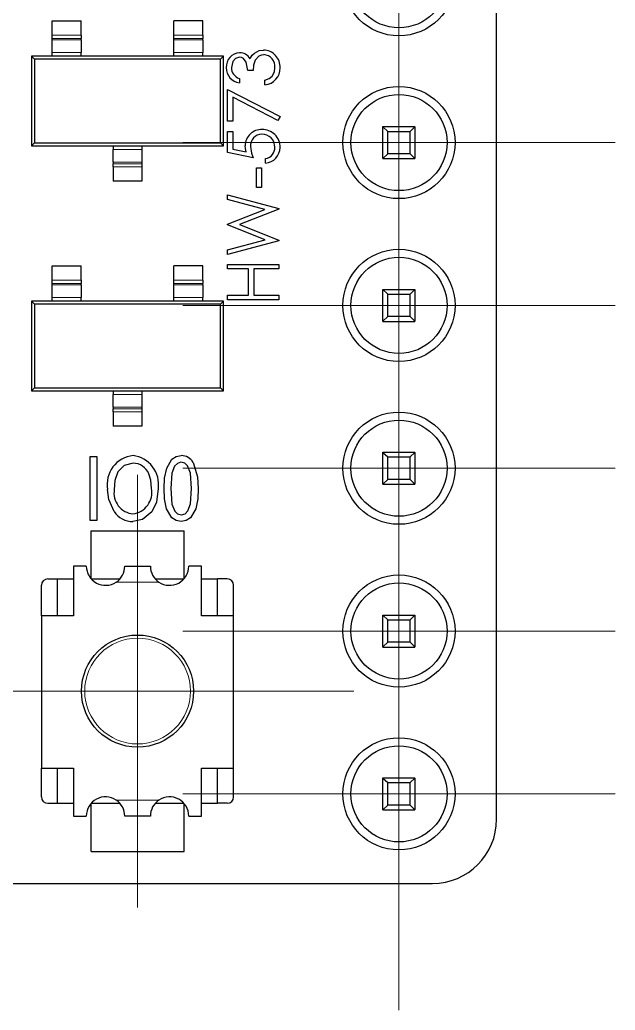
# Model space of a CAD drawing. Header units: millimetres. Extents: x 133.7 to 163.3, y 79.2 to 131.6.
# Drawn here: x 154.01 to 163.31, y 79.17 to 94.62 of the extents above; entities that cross this region are included whole.
import ezdxf

# ---------------------------------------------------------------- set-up
doc = ezdxf.new("R2010")
doc.units = ezdxf.units.MM
doc.linetypes.add('PHANTOM', pattern=[12.7, 6.35, -1.27, 1.27, -1.27, 1.27, -1.27])

# ---------------------------------------------------------------- blocks, each defined once
blk = doc.blocks.new('SW_CENTERMARKSYMBOL_0')
at = {"color": 0, "linetype": 'Continuous', "lineweight": 18}
for p, q in [((0, 2.5), (0, 3.375)), ((0, 0), (0, 2.5)), ((-2.5, 0), (-3.375, 0)), ((0, 0), (-2.5, 0)), ((0, 0), (0, -2.5)), ((0, 0), (2.5, 0)), ((2.5, 0), (3.375, 0)), ((0, -2.5), (0, -3.375))]:
    blk.add_line(p, q, dxfattribs=at)
blk = doc.blocks.new('SW_CENTERMARKSYMBOL_25')
at = {"color": 0, "linetype": 'Continuous', "lineweight": 18}
for p, q in [((0, 2.5), (0, 3.375)), ((0, 0), (0, 2.5)), ((-2.5, 0), (-3.375, 0)), ((0, 0), (-2.5, 0)), ((0, 0), (0, -2.5)), ((0, 0), (2.5, 0)), ((2.5, 0), (3.375, 0)), ((0, -2.5), (0, -3.375))]:
    blk.add_line(p, q, dxfattribs=at)
blk = doc.blocks.new('SW_CENTERMARKSYMBOL_27')
at = {"color": 0, "linetype": 'Continuous', "lineweight": 18}
for p, q in [((0, 2.5), (0, 3.375)), ((0, 0), (0, 2.5)), ((-2.5, 0), (-3.375, 0)), ((0, 0), (-2.5, 0)), ((0, 0), (0, -2.5)), ((0, 0), (2.5, 0)), ((2.5, 0), (3.375, 0)), ((0, -2.5), (0, -3.375))]:
    blk.add_line(p, q, dxfattribs=at)
blk = doc.blocks.new('SW_CENTERMARKSYMBOL_29')
at = {"color": 0, "linetype": 'Continuous', "lineweight": 18}
for p, q in [((0, 2.5), (0, 3.375)), ((0, 0), (0, 2.5)), ((-2.5, 0), (-3.375, 0)), ((0, 0), (-2.5, 0)), ((0, 0), (0, -2.5)), ((0, 0), (2.5, 0)), ((2.5, 0), (3.375, 0)), ((0, -2.5), (0, -3.375))]:
    blk.add_line(p, q, dxfattribs=at)
blk = doc.blocks.new('SW_CENTERMARKSYMBOL_31')
at = {"color": 0, "linetype": 'Continuous', "lineweight": 18}
for p, q in [((0, 2.5), (0, 3.375)), ((0, 0), (0, 2.5)), ((-2.5, 0), (-3.375, 0)), ((0, 0), (-2.5, 0)), ((0, 0), (0, -2.5)), ((0, 0), (2.5, 0)), ((2.5, 0), (3.375, 0)), ((0, -2.5), (0, -3.375))]:
    blk.add_line(p, q, dxfattribs=at)
blk = doc.blocks.new('SW_CENTERMARKSYMBOL_33')
at = {"color": 0, "linetype": 'Continuous', "lineweight": 18}
for p, q in [((0, 2.5), (0, 3.375)), ((0, 0), (0, 2.5)), ((-2.5, 0), (-3.375, 0)), ((0, 0), (-2.5, 0)), ((0, 0), (0, -2.5)), ((0, 0), (2.5, 0)), ((2.5, 0), (3.375, 0)), ((0, -2.5), (0, -3.375))]:
    blk.add_line(p, q, dxfattribs=at)
blk = doc.blocks.new('SW_CENTERMARKSYMBOL_35')
at = {"color": 0, "linetype": 'Continuous', "lineweight": 18}
for p, q in [((0, 2.5), (0, 3.375)), ((0, 0), (0, 2.5)), ((-2.5, 0), (-3.375, 0)), ((0, 0), (-2.5, 0)), ((0, 0), (0, -2.5)), ((0, 0), (2.5, 0)), ((2.5, 0), (3.375, 0)), ((0, -2.5), (0, -3.375))]:
    blk.add_line(p, q, dxfattribs=at)
blk = doc.blocks.new('SW_CENTERMARKSYMBOL_36')
at = {"color": 0, "linetype": 'Continuous', "lineweight": 18}
for p, q in [((0, 2.5), (0, 3.375)), ((0, 0), (0, 2.5)), ((-2.5, 0), (-3.375, 0)), ((0, 0), (-2.5, 0)), ((0, 0), (0, -2.5)), ((0, 0), (2.5, 0)), ((2.5, 0), (3.375, 0)), ((0, -2.5), (0, -3.375))]:
    blk.add_line(p, q, dxfattribs=at)

msp = doc.modelspace()

# ---------------------------------------------------------------- linework, layer by layer
at = {"color": 7, "linetype": 'Continuous', "lineweight": 25}
for p, q in [((161.454, 82.143), (161.454, 128.657)), ((154.518, 94.597), (154.968, 94.597)), ((154.518, 94.374), (154.518, 94.597)), ((154.968, 94.374), (154.968, 94.597)), ((156.868, 94.597), (156.418, 94.597)), ((156.418, 94.374), (156.418, 94.597)), ((156.868, 94.374), (156.868, 94.597)), ((154.518, 94.324), (154.518, 94.374)), ((154.518, 94.302), (154.518, 94.324)), ((154.518, 94.104), (154.518, 94.302)), ((154.968, 94.374), (154.968, 94.324)), ((154.968, 94.302), (154.968, 94.324)), ((154.968, 94.302), (154.968, 94.104)), ((156.418, 94.324), (156.418, 94.374)), ((156.418, 94.302), (156.418, 94.324)), ((156.418, 94.104), (156.418, 94.302)), ((156.868, 94.374), (156.868, 94.324)), ((156.868, 94.302), (156.868, 94.324)), ((156.868, 94.302), (156.868, 94.104)), ((154.518, 94.047), (154.518, 94.104)), ((154.968, 94.047), (154.968, 94.104)), ((156.418, 94.047), (156.418, 94.104)), ((156.868, 94.047), (156.868, 94.104)), ((154.241, 93.999), (154.193, 94.047)), ((154.518, 94.047), (154.193, 94.047)), ((154.193, 94.047), (154.193, 92.647)), ((157.145, 93.999), (154.241, 93.999)), ((154.241, 93.999), (154.241, 92.695)), ((154.968, 94.047), (154.518, 94.047)), ((156.418, 94.047), (154.968, 94.047)), ((156.868, 94.047), (156.418, 94.047)), ((157.193, 94.047), (156.868, 94.047)), ((157.145, 93.999), (157.193, 94.047)), ((157.145, 92.695), (157.145, 93.999)), ((157.193, 92.647), (157.193, 94.047)), ((157.654, 93.825), (157.572, 93.825)), ((157.439, 93.702), (157.439, 93.63)), ((157.839, 93.599), (157.839, 93.671)), ((157.254, 93.035), (157.254, 93.528)), ((157.254, 93.528), (158.075, 93.107)), ((157.336, 93.406), (157.336, 93.035)), ((158.04, 93.045), (157.336, 93.406)), ((157.336, 93.035), (157.254, 93.035)), ((158.075, 93.107), (158.04, 93.045)), ((157.254, 92.871), (157.336, 92.871)), ((157.254, 92.543), (157.254, 92.871)), ((157.336, 92.871), (157.336, 92.599)), ((159.68, 92.947), (159.68, 92.95)), ((159.68, 92.95), (160.18, 92.95)), ((159.68, 92.947), (159.755, 92.875)), ((159.68, 92.453), (159.68, 92.947)), ((159.755, 92.875), (160.105, 92.875)), ((159.755, 92.525), (159.755, 92.875)), ((160.105, 92.875), (160.18, 92.947)), ((160.105, 92.525), (160.105, 92.875)), ((160.18, 92.947), (160.18, 92.95)), ((160.18, 92.947), (160.18, 92.453)), ((154.241, 92.695), (154.193, 92.647)), ((154.193, 92.647), (155.468, 92.647)), ((154.241, 92.695), (157.145, 92.695)), ((155.468, 92.647), (155.918, 92.647)), ((155.468, 92.647), (155.468, 92.59)), ((155.468, 92.392), (155.468, 92.59)), ((155.918, 92.647), (157.193, 92.647)), ((155.918, 92.647), (155.918, 92.59)), ((155.918, 92.59), (155.918, 92.392)), ((157.145, 92.695), (157.193, 92.647)), ((157.336, 92.599), (157.546, 92.556)), ((155.468, 92.392), (155.468, 92.37)), ((155.918, 92.392), (155.918, 92.37)), ((157.654, 92.461), (157.254, 92.543)), ((157.849, 92.379), (157.849, 92.451)), ((159.68, 92.453), (159.755, 92.525)), ((159.68, 92.45), (159.68, 92.453)), ((159.68, 92.45), (160.18, 92.45)), ((160.105, 92.525), (159.755, 92.525)), ((160.18, 92.453), (160.105, 92.525)), ((160.18, 92.45), (160.18, 92.453)), ((155.468, 92.32), (155.468, 92.37)), ((155.468, 92.32), (155.468, 92.097)), ((155.918, 92.37), (155.918, 92.32)), ((155.918, 92.32), (155.918, 92.097)), ((157.705, 92.307), (157.787, 92.307)), ((157.705, 91.999), (157.705, 92.307)), ((157.787, 92.307), (157.787, 91.999)), ((155.918, 92.097), (155.468, 92.097)), ((157.787, 91.999), (157.705, 91.999)), ((157.254, 91.813), (157.254, 91.887)), ((157.254, 91.887), (158.054, 91.671)), ((157.837, 91.656), (157.254, 91.813)), ((157.254, 91.427), (157.837, 91.656)), ((158.054, 91.661), (157.442, 91.42)), ((158.054, 91.671), (158.054, 91.661)), ((157.254, 91.417), (157.254, 91.427)), ((157.841, 91.184), (157.254, 91.417)), ((157.442, 91.42), (158.054, 91.176)), ((157.254, 91.027), (157.841, 91.184)), ((158.054, 91.166), (157.254, 90.953)), ((158.054, 91.176), (158.054, 91.166)), ((157.254, 90.953), (157.254, 91.027)), ((154.518, 90.776), (154.968, 90.776)), ((154.518, 90.553), (154.518, 90.776)), ((154.968, 90.553), (154.968, 90.776)), ((156.868, 90.776), (156.418, 90.776)), ((156.418, 90.553), (156.418, 90.776)), ((156.868, 90.553), (156.868, 90.776)), ((157.254, 90.728), (157.254, 90.799)), ((157.254, 90.799), (158.054, 90.799)), ((157.582, 90.728), (157.254, 90.728)), ((157.582, 90.317), (157.582, 90.728)), ((157.664, 90.728), (157.664, 90.317)), ((158.054, 90.728), (157.664, 90.728)), ((158.054, 90.799), (158.054, 90.728)), ((154.518, 90.503), (154.518, 90.553)), ((154.968, 90.553), (154.968, 90.503)), ((156.418, 90.503), (156.418, 90.553)), ((156.868, 90.553), (156.868, 90.503)), ((154.518, 90.481), (154.518, 90.503)), ((154.518, 90.282), (154.518, 90.481)), ((154.968, 90.481), (154.968, 90.503)), ((154.968, 90.481), (154.968, 90.282)), ((156.418, 90.481), (156.418, 90.503)), ((156.418, 90.282), (156.418, 90.481)), ((156.868, 90.481), (156.868, 90.503)), ((156.868, 90.481), (156.868, 90.282)), ((159.68, 90.407), (159.68, 90.41)), ((159.68, 90.41), (160.18, 90.41)), ((159.68, 90.407), (159.755, 90.335)), ((159.68, 89.913), (159.68, 90.407)), ((160.105, 90.335), (160.18, 90.407)), ((160.18, 90.407), (160.18, 90.41)), ((160.18, 90.407), (160.18, 89.913)), ((154.518, 90.226), (154.518, 90.282)), ((154.968, 90.226), (154.968, 90.282)), ((156.418, 90.226), (156.418, 90.282)), ((156.868, 90.226), (156.868, 90.282)), ((157.254, 90.246), (157.254, 90.317)), ((157.254, 90.317), (157.582, 90.317)), ((158.054, 90.246), (157.254, 90.246)), ((157.664, 90.317), (158.054, 90.317)), ((158.054, 90.317), (158.054, 90.246)), ((159.755, 90.335), (160.105, 90.335)), ((159.755, 89.985), (159.755, 90.335)), ((160.105, 89.985), (160.105, 90.335)), ((154.241, 90.178), (154.193, 90.226)), ((154.518, 90.226), (154.193, 90.226)), ((154.193, 90.226), (154.193, 88.826)), ((157.145, 90.178), (154.241, 90.178)), ((154.241, 90.178), (154.241, 88.874)), ((154.968, 90.226), (154.518, 90.226)), ((156.418, 90.226), (154.968, 90.226)), ((156.868, 90.226), (156.418, 90.226)), ((157.193, 90.226), (156.868, 90.226)), ((157.145, 90.178), (157.193, 90.226)), ((157.145, 88.874), (157.145, 90.178)), ((157.193, 88.826), (157.193, 90.226)), ((159.68, 89.913), (159.755, 89.985)), ((160.105, 89.985), (159.755, 89.985)), ((160.18, 89.913), (160.105, 89.985)), ((159.68, 89.91), (159.68, 89.913)), ((159.68, 89.91), (160.18, 89.91)), ((160.18, 89.91), (160.18, 89.913)), ((154.241, 88.874), (154.193, 88.826)), ((154.241, 88.874), (157.145, 88.874)), ((157.145, 88.874), (157.193, 88.826)), ((154.193, 88.826), (155.468, 88.826)), ((155.468, 88.826), (155.918, 88.826)), ((155.468, 88.826), (155.468, 88.769)), ((155.468, 88.571), (155.468, 88.769)), ((155.918, 88.826), (157.193, 88.826)), ((155.918, 88.826), (155.918, 88.769)), ((155.918, 88.769), (155.918, 88.571)), ((155.468, 88.571), (155.468, 88.548)), ((155.468, 88.499), (155.468, 88.548)), ((155.918, 88.571), (155.918, 88.548)), ((155.918, 88.548), (155.918, 88.499)), ((155.468, 88.499), (155.468, 88.276)), ((155.918, 88.499), (155.918, 88.276)), ((155.918, 88.276), (155.468, 88.276)), ((155.109, 86.803), (155.109, 87.803)), ((155.109, 87.803), (155.213, 87.803)), ((155.213, 87.803), (155.213, 86.803)), ((159.68, 87.867), (159.68, 87.87)), ((159.68, 87.87), (160.18, 87.87)), ((159.68, 87.867), (159.755, 87.795)), ((159.68, 87.373), (159.68, 87.867)), ((159.755, 87.795), (160.105, 87.795)), ((159.755, 87.445), (159.755, 87.795)), ((160.105, 87.795), (160.18, 87.867)), ((160.105, 87.445), (160.105, 87.795)), ((160.18, 87.867), (160.18, 87.87)), ((160.18, 87.867), (160.18, 87.373)), ((159.68, 87.373), (159.755, 87.445)), ((159.68, 87.37), (159.68, 87.373)), ((159.68, 87.37), (160.18, 87.37)), ((160.105, 87.445), (159.755, 87.445)), ((160.18, 87.373), (160.105, 87.445)), ((160.18, 87.37), (160.18, 87.373)), ((155.213, 86.803), (155.109, 86.803)), ((155.125, 86.643), (156.575, 86.643)), ((155.125, 85.895), (155.125, 86.643)), ((156.575, 85.895), (156.575, 86.643)), ((154.85, 86.093), (154.85, 85.318)), ((155.05, 86.093), (154.85, 86.093)), ((155.65, 86.093), (156.05, 86.093)), ((156.85, 86.093), (156.65, 86.093)), ((156.85, 85.318), (156.85, 86.093)), ((154.35, 85.318), (154.35, 85.793)), ((154.45, 85.893), (154.6, 85.893)), ((154.6, 85.893), (154.85, 85.893)), ((154.6, 85.318), (154.6, 85.893)), ((155.126, 85.893), (155.574, 85.893)), ((156.126, 85.893), (156.574, 85.893)), ((156.85, 85.893), (157.1, 85.893)), ((157.25, 85.893), (157.1, 85.893)), ((157.1, 85.318), (157.1, 85.893)), ((157.35, 85.318), (157.35, 85.793)), ((154.35, 85.318), (154.35, 82.943)), ((154.85, 85.318), (154.35, 85.318)), ((157.35, 85.318), (156.85, 85.318)), ((157.35, 82.943), (157.35, 85.318)), ((159.68, 85.327), (159.68, 85.33)), ((159.68, 85.33), (160.18, 85.33)), ((159.68, 85.327), (159.755, 85.255)), ((159.68, 84.833), (159.68, 85.327)), ((160.105, 85.255), (160.18, 85.327)), ((160.18, 85.327), (160.18, 85.33)), ((160.18, 85.327), (160.18, 84.833)), ((159.755, 85.255), (160.105, 85.255)), ((159.755, 84.905), (159.755, 85.255)), ((160.105, 84.905), (160.105, 85.255)), ((159.68, 84.833), (159.755, 84.905)), ((159.68, 84.83), (159.68, 84.833)), ((159.68, 84.83), (160.18, 84.83)), ((160.105, 84.905), (159.755, 84.905)), ((160.18, 84.833), (160.105, 84.905)), ((160.18, 84.83), (160.18, 84.833)), ((154.35, 82.493), (154.35, 82.943)), ((154.35, 82.943), (154.85, 82.943)), ((154.6, 82.393), (154.6, 82.943)), ((154.85, 82.943), (154.85, 82.193)), ((156.85, 82.943), (157.35, 82.943)), ((156.85, 82.193), (156.85, 82.943)), ((157.1, 82.393), (157.1, 82.943)), ((157.35, 82.493), (157.35, 82.943)), ((159.68, 82.787), (159.68, 82.79)), ((159.68, 82.79), (160.18, 82.79)), ((159.68, 82.787), (159.755, 82.715)), ((159.68, 82.293), (159.68, 82.787)), ((159.755, 82.715), (160.105, 82.715)), ((159.755, 82.365), (159.755, 82.715)), ((160.105, 82.715), (160.18, 82.787)), ((160.105, 82.365), (160.105, 82.715)), ((160.18, 82.787), (160.18, 82.79)), ((160.18, 82.787), (160.18, 82.293)), ((154.45, 82.393), (154.6, 82.393)), ((154.6, 82.393), (154.85, 82.393)), ((155.125, 81.643), (155.125, 82.391)), ((155.126, 82.393), (155.574, 82.393)), ((156.126, 82.393), (156.574, 82.393)), ((156.575, 81.643), (156.575, 82.391)), ((156.85, 82.393), (157.1, 82.393)), ((157.25, 82.393), (157.1, 82.393)), ((159.68, 82.293), (159.755, 82.365)), ((160.105, 82.365), (159.755, 82.365)), ((160.18, 82.293), (160.105, 82.365)), ((159.68, 82.29), (159.68, 82.293)), ((159.68, 82.29), (160.18, 82.29)), ((160.18, 82.29), (160.18, 82.293)), ((154.85, 82.193), (155.05, 82.193)), ((156.05, 82.193), (155.65, 82.193)), ((156.65, 82.193), (156.85, 82.193)), ((155.125, 81.643), (156.575, 81.643)), ((152.25, 81.143), (160.454, 81.143))]:
    msp.add_line(p, q, dxfattribs=at)
at = {"color": 8, "linetype": 'PHANTOM', "lineweight": 18}
for p, q in [((154.518, 94.374), (154.968, 94.374)), ((154.968, 94.324), (154.518, 94.324)), ((154.518, 94.302), (154.968, 94.302)), ((156.418, 94.374), (156.868, 94.374)), ((156.868, 94.324), (156.418, 94.324)), ((156.418, 94.302), (156.868, 94.302)), ((154.968, 94.104), (154.518, 94.104)), ((156.868, 94.104), (156.418, 94.104)), ((155.468, 92.59), (155.918, 92.59)), ((155.918, 92.392), (155.468, 92.392)), ((155.468, 92.37), (155.918, 92.37)), ((155.918, 92.32), (155.468, 92.32)), ((154.518, 90.553), (154.968, 90.553)), ((156.418, 90.553), (156.868, 90.553)), ((154.968, 90.503), (154.518, 90.503)), ((154.518, 90.481), (154.968, 90.481)), ((156.868, 90.503), (156.418, 90.503)), ((156.418, 90.481), (156.868, 90.481)), ((154.968, 90.282), (154.518, 90.282)), ((156.868, 90.282), (156.418, 90.282)), ((155.468, 88.769), (155.918, 88.769)), ((155.918, 88.571), (155.468, 88.571)), ((155.468, 88.548), (155.918, 88.548)), ((155.918, 88.499), (155.468, 88.499)), ((156.184, 85.843), (155.516, 85.843)), ((155.516, 82.443), (156.184, 82.443))]:
    msp.add_line(p, q, dxfattribs=at)
at = {"color": 7, "linetype": 'Continuous', "lineweight": 25, "flags": 128}
for points in [[(157.606, 94.009), (157.639, 94.062), (157.674, 94.095)], [(157.674, 94.095), (157.75, 94.134), (157.816, 94.143)], [(157.441, 94.03), (157.381, 94.012), (157.339, 93.965), (157.316, 93.869)], [(157.572, 93.825), (157.544, 93.956), (157.504, 94.009), (157.474, 94.025), (157.441, 94.03)], [(157.823, 94.071), (157.782, 94.065), (157.744, 94.048), (157.688, 93.987), (157.662, 93.908), (157.654, 93.825)], [(157.949, 93.734), (157.985, 93.805), (157.992, 93.868)], [(157.839, 93.671), (157.905, 93.698), (157.949, 93.734)], [(157.546, 92.556), (157.534, 92.608), (157.531, 92.65)], [(157.613, 92.637), (157.628, 92.537), (157.654, 92.461)], [(156.265, 87.302), (156.273, 87.463), (156.306, 87.62), (156.386, 87.759), (156.453, 87.802), (156.532, 87.816)], [(155.779, 87.699), (155.643, 87.663), (155.544, 87.563), (155.497, 87.429), (155.486, 87.288)], [(156.528, 87.712), (156.471, 87.695), (156.429, 87.652), (156.387, 87.541), (156.369, 87.303)], [(156.694, 87.303), (156.676, 87.544), (156.63, 87.656), (156.586, 87.697), (156.528, 87.712)], [(156.716, 87.71), (156.786, 87.487), (156.798, 87.302)], [(156.07, 87.305), (156.058, 87.434), (156.027, 87.531)], [(156.174, 87.302), (156.146, 87.092), (156.072, 86.942)], [(156.531, 86.79), (156.452, 86.804), (156.385, 86.848), (156.303, 86.984), (156.272, 87.142), (156.265, 87.302)], [(156.369, 87.303), (156.387, 87.061), (156.432, 86.95), (156.476, 86.909), (156.534, 86.894)], [(156.798, 87.302), (156.789, 87.142), (156.757, 86.984), (156.677, 86.846), (156.61, 86.803), (156.531, 86.79)], [(156.534, 86.894), (156.591, 86.91), (156.633, 86.953), (156.676, 87.064), (156.694, 87.303)], [(155.483, 86.946), (155.4, 87.131), (155.382, 87.289)], [(156.072, 86.942), (155.926, 86.82), (155.778, 86.79)]]:
    msp.add_lwpolyline(points, dxfattribs=at)
at = {"color": 7, "linetype": 'Continuous', "lineweight": 25}
for centre, radius in [((159.93, 95.24), 0.875), ((159.93, 95.24), 0.75), ((159.93, 92.7), 0.875), ((159.93, 92.7), 0.75), ((159.93, 90.16), 0.875), ((159.93, 90.16), 0.75), ((159.93, 87.62), 0.875), ((159.93, 87.62), 0.75), ((159.93, 85.08), 0.875), ((159.93, 85.08), 0.75), ((155.85, 84.143), 0.875), ((159.93, 82.54), 0.875), ((159.93, 82.54), 0.75)]:
    msp.add_circle(centre, radius, dxfattribs=at)
at = {"color": 8, "linetype": 'PHANTOM', "lineweight": 18}
msp.add_circle((155.85, 84.143), 0.825, dxfattribs=at)
at = {"color": 7, "linetype": 'Continuous', "lineweight": 25}
for centre, radius, start, end in [((157.455, 93.881), 0.221, 93.4177, 183.2713), ((157.444, 93.914), 0.188, 30.1095, 90.7257), ((157.81, 93.878), 0.265, 357.4613, 88.5581), ((157.809, 93.888), 0.184, 353.7268, 85.7156), ((157.475, 93.869), 0.241, 180.0685, 261.4129), ((157.486, 93.866), 0.171, 178.8961, 253.7827), ((157.812, 93.861), 0.263, 275.8096, 1.2317), ((157.779, 92.654), 0.248, 86.9417, 180.8411), ((157.803, 92.631), 0.271, 358.361, 92.2283), ((157.789, 92.653), 0.177, 89.9195, 185.1459), ((157.793, 92.63), 0.2, 359.0936, 90.8612), ((157.819, 92.622), 0.174, 280.0063, 1.716), ((157.829, 92.623), 0.245, 274.6015, 359.8923), ((155.824, 87.369), 0.449, 95.7358, 190.235), ((155.726, 87.366), 0.453, 351.8798, 83.2727), ((156.535, 87.608), 0.208, 29.4976, 90.8495), ((155.774, 87.425), 0.274, 22.6792, 88.9485), ((155.733, 87.246), 0.342, 277.4324, 9.8627), ((155.811, 87.234), 0.329, 170.5833, 264.1935), ((155.773, 87.135), 0.346, 213.1225, 270.8513), ((155.35, 86.093), 0.3, 180, 303.5573), ((155.35, 86.093), 0.3, 303.5573, 0), ((156.35, 86.093), 0.3, 180, 236.4427), ((156.35, 86.093), 0.3, 236.4427, 0), ((154.45, 85.793), 0.1, 90, 180), ((157.25, 85.793), 0.1, 0, 90), ((154.45, 82.493), 0.1, 180, 270), ((155.35, 82.193), 0.3, 56.4427, 180), ((155.35, 82.193), 0.3, 360, 56.4427), ((156.35, 82.193), 0.3, 123.5573, 180), ((156.35, 82.193), 0.3, 0, 123.5573), ((157.25, 82.493), 0.1, 270, 0), ((160.454, 82.143), 1, 270, 0)]:
    msp.add_arc(centre, radius, start, end, dxfattribs=at)

# ---------------------------------------------------------------- block references
at = {"color": 7, "linetype": 'Continuous', "lineweight": 18}
for name, p in [('SW_CENTERMARKSYMBOL_25', (159.93, 97.78)), ('SW_CENTERMARKSYMBOL_27', (159.93, 95.24)), ('SW_CENTERMARKSYMBOL_29', (159.93, 92.7)), ('SW_CENTERMARKSYMBOL_31', (159.93, 90.16)), ('SW_CENTERMARKSYMBOL_33', (159.93, 87.62)), ('SW_CENTERMARKSYMBOL_35', (159.93, 85.08)), ('SW_CENTERMARKSYMBOL_0', (155.85, 84.143)), ('SW_CENTERMARKSYMBOL_36', (159.93, 82.54))]:
    msp.add_blockref(name, p, dxfattribs=at)

doc.saveas('drawing.dxf')
